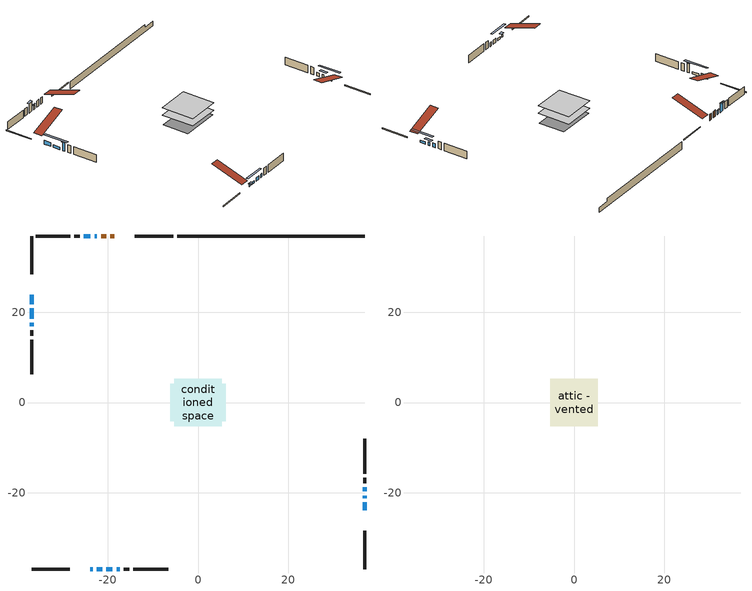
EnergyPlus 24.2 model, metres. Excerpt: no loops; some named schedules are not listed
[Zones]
conditioned space
 floor adiabatic (AdiabaticFloorConstruction): -5.25,-5.25 -5.25,5.25 5.25,5.25 5.25,-5.25 z1.22
 floor foundation (Slab1 construction): -6.2,-4.19 -6.2,4.19 6.2,4.19 6.2,-4.19 z-1.17
 wall outside (RimJoist1 construction): -5.54,36.93 -14.06,36.93 / -36.93,-36.93 -28.42,-36.93 / -36.93,36.93 -36.93,28.42 / 36.93,-36.93 36.93,-28.42 z1.22:1.52
 wall outside (AdiabaticWallConstruction 1): -18.61,36.93 -19.44,36.93 / -20.37,36.93 -21.49,36.93 z1.22:3.25
 wall outside (AdiabaticWallConstruction): -23.86,-36.93 -23.35,-36.93 z1.22:2.11; -36.93,23.86 -36.93,21.78 / -20.35,-36.93 -18.96,-36.93 / -18.04,-36.93 -17.35,-36.93 / 36.93,-19.72 36.93,-18.79 z1.22:2.44; -22.42,-36.93 -21.28,-36.93 / 36.93,-23.86 36.93,-22.13 / -36.93,20.85 -36.93,18.57 z1.22:1.96; -22.42,36.93 -22.96,36.93 z1.22:2.42; -23.88,36.93 -25.3,36.93 / -36.93,17.64 -36.93,16.93 z1.22:4.22; 36.93,-21.21 36.93,-20.65 z1.22:2.36
 wall outside (Wall1 construction): -26.23,36.93 -27.41,36.93 / -16.42,-36.93 -15.25,-36.93 / -36.93,16 -36.93,14.82 / 36.93,-17.86 36.93,-16.69 z1.22:3.66
 wall outside (Wall2 construction): -28.34,36.93 -36,36.93 / -14.32,-36.93 -6.65,-36.93 / -36.93,13.89 -36.93,6.23 / 36.93,-15.76 36.93,-8.09 z1.22:3.66
 wall foundation (FoundationWall1 construction): -4.61,36.93,-1.17 -4.61,36.93,1.22 32.78,36.93,1.22 32.78,36.93,0.3 36.93,36.93,0.3 36.93,36.93,-1.17
 window (WindowConstruction 7): -23.86,-36.93 -23.35,-36.93 z1.22:2.11
 window (WindowConstruction 6): -36.93,23.86 -36.93,21.78 z1.22:2.44
 window (WindowConstruction 9): -22.42,-36.93 -21.28,-36.93 z1.22:1.96
 window (WindowConstruction 10): 36.93,-23.86 36.93,-22.13 z1.22:1.96
 window (WindowConstruction 11): -36.93,20.85 -36.93,18.57 z1.22:1.96
 window (WindowConstruction 8): -22.42,36.93 -22.95,36.93 z1.22:2.41
 window (WindowConstruction): -20.35,-36.93 -18.97,-36.93 z1.22:2.44
 window (WindowConstruction 1): -18.04,-36.93 -17.35,-36.93 z1.22:2.44
 window (WindowConstruction 2): -23.88,36.93 -25.3,36.93 z1.22:4.22
 window (WindowConstruction 3): 36.93,-21.2 36.93,-20.65 z1.22:2.36
 window (WindowConstruction 4): 36.93,-19.72 36.93,-18.79 z1.22:2.44
 window (WindowConstruction 5): -36.93,17.64 -36.93,16.93 z1.22:4.22
 door (Door): -18.61,36.93 -19.44,36.93 z1.22:3.25
 door (Door 1): -20.37,36.93 -21.49,36.93 z1.22:3.25
 ceiling adiabatic (AdiabaticFloorConstruction): 5.25,-5.25 5.25,5.25 -5.25,5.25 -5.25,-5.25 z1.22
attic - vented
 floor to conditioned space (Floor1 construction Reversed): -5.25,-5.25 -5.25,5.25 5.25,5.25 5.25,-5.25 z3.66
 roof outside (Roof1 construction): -17.68,36.93,3.66 -17.68,26.7,7.07 -14.99,26.7,7.07 -14.99,36.93,3.66; -24.79,-36.93,3.66 -24.79,-26.7,7.07 -27.49,-26.7,7.07 -27.49,-36.93,3.66; -36.93,24.79,3.66 -26.7,24.79,7.07 -26.7,27.49,7.07 -36.93,27.49,3.66; 36.93,-24.79,3.66 26.7,-24.79,7.07 26.7,-27.49,7.07 36.93,-27.49,3.66
shading: -23.05,-36.93 -24.16,-36.93 -24.16,-37.69 -23.05,-37.69 z2.41; -18.54,-36.93 -25.16,-36.93 -25.16,-37.54 -18.54,-37.54 z4.7; 36.93,-19.39 36.93,-26.6 37.54,-26.6 37.54,-19.39 z4.7; -36.93,15.83 -36.93,23.59 -37.54,23.59 -37.54,15.83 z4.7; -23.25,36.93 -22.12,36.93 -22.12,37.23 -23.25,37.23 z2.71; -25.45,36.93 -23.73,36.93 -23.73,37.54 -25.45,37.54 z4.37; 36.93,-19.74 36.93,-22.12 37.54,-22.12 37.54,-19.74 z3.27; -36.93,16.78 -36.93,17.79 -37.54,17.79 -37.54,16.78 z4.37
[Building]
Building 1: Terrain=Suburbs
[Site:Location]
Edmonton Intl AP_AB: Latitude {deg}=53.31; Longitude {deg}=-113.58; Time Zone {hr}=-7; Elevation {m}=723; Keep Site Location Information=Yes
[Site:GroundTemperature:Shallow]
-1.56185, -3.61833, -3.78302, -2.80711, 1.11059, 5.01004, 8.39065, 10.5322, 10.7141, 8.97234, 5.67794, 1.89811
[Site:WaterMainsTemperature]
Calculation Method=Schedule; Temperature Schedule=mains temperature schedule
[Material] Roughness=Rough; Thermal Absorptance=0.9
Name | Thickness {m} | Conductivity {W/m-K} | Density {kg/m3} | Specific Heat {J/kg-K} | Solar Absorptance | Visible Absorptance
asphalt or fiberglass shingles | 0.00635 | 0.162714 | 1121.4 | 1465.45 | 0.4 | 0.4
ceiling loosefill ins | 0.338667 | 0.0480833 | 16.02 | 1046.75 | 0.7 | 0.7
ceiling stud and cavity | 0.1397 | 0.661126 | 65.682 | 1177.47 | 0.7 | 0.7
concrete 4.0 in. | 0.1016 | 1.803125 | 2242.8 | 837.4 | 0.7 | 0.7
concrete 8.0 in. | 0.2032 | 1.803125 | 2242.8 | 837.4 | 0.7 | 0.7
door material | 0.04445 | 0.0451087 | 512.64 | 1214.23 | 0.7 | 0.7
exterior vertical ins | 0.0460229 | 0.029427 | 32.04 | 1214.23 | 0.7 | 0.7
floor covering | 0.0127 | 0.0433444 | 54.468 | 1339.84 | 0.6 | 0.6
floor rigid ins; wall rigid ins 1 | 0.512978 | 0.029427 | 32.04 | 1214.23 | 0.7 | 0.7
floor stud and cavity | 0.1397 | 1.75129 | 37.0049 | 1207.88 | 0.7 | 0.7
furniture material conditioned space 1 | 0.1524 | 0.115458 | 640.8 | 1214.23 | 0.6 | 0.6
gypsum board | 0.0127 | 0.160291 | 801 | 837.4 | 0.6 | 0.6
gypsum board 1 | 0.0127 | 0.160291 | 801 | 837.4 | 0.7 | 0.7
osb sheathing 0.5 in. | 0.0127 | 0.115458 | 512.64 | 1214.23 | 0.7 | 0.7
osb sheathing 0.75 in. | 0.01905 | 0.115458 | 512.64 | 1214.23 | 0.7 | 0.7
osb sheathing 2.0 in. | 0.0508 | 0.115458 | 512.64 | 1214.23 | 0.7 | 0.7
rim joist stud and cavity | 0.0508 | 0.029095 | 125.044 | 1163.47 | 0.6 | 0.6
wall rigid ins | 0.051816 | 0.029427 | 32.04 | 1214.23 | 0.7 | 0.7
wall stud and cavity | 0.1397 | 0.279367 | 139.0536 | 1170.24 | 0.7 | 0.7
wall stud and cavity 1 | 0.1397 | 0.227988 | 139.0536 | 1170.24 | 0.7 | 0.7
wall stud and cavity 2 | 0.0889 | 0.380278 | 52.3479 | 1209.89 | 0.7 | 0.7
wall stud and cavity 3 | 0.0889 | 0.391764 | 83.0341 | 1211.67 | 0.7 | 0.7
wood siding | 0.0254 | 0.102417 | 544.68 | 1172.36 | 0.4 | 0.4
wood siding 1; wood siding 2; wood siding 3 | 0.0254 | 0.102417 | 544.68 | 1172.36 | 0.7 | 0.7
[WindowMaterial:SimpleGlazingSystem]
Name | U-Factor {W/m2-K} | Solar Heat Gain Coefficient
WindowMaterial | 2.20704 | 0.54
WindowMaterial 1 | 2.27915 | 0.47
WindowMaterial 2 | 2.10824 | 0.62
WindowMaterial 3 | 2.30697 | 0.44
WindowMaterial 4 | 2.245649 | 0.51
WindowMaterial 5 | 2.17411 | 0.57
WindowMaterial 6 | 2.17013 | 0.55
WindowMaterial 7 | 2.15423 | 0.57
WindowMaterial 8 | 2.2729 | 0.48
WindowMaterial 9 | 2.23486 | 0.51
[Construction]
AdiabaticFloorConstruction: floor stud and cavity, floor rigid ins, osb sheathing 0.75 in., floor covering
AdiabaticWallConstruction: wood siding 2, wall rigid ins 1, wall stud and cavity 2, gypsum board
AdiabaticWallConstruction 1: wood siding 3, wall rigid ins 1, wall stud and cavity 2, gypsum board
Door; Door 1: door material
Floor1 construction Reversed: gypsum board, ceiling stud and cavity, ceiling loosefill ins
FoundationWall1 construction: concrete 8.0 in., gypsum board 1
furniture construction conditioned space 1: furniture material conditioned space 1
PartitionWallConstruction: gypsum board, wall stud and cavity 3, gypsum board
RimJoist1 construction: wood siding 1, osb sheathing 2.0 in., rim joist stud and cavity
Roof1 construction: asphalt or fiberglass shingles
Slab1 construction: concrete 4.0 in.
Wall1 construction: wood siding, wall rigid ins, osb sheathing 0.5 in., wall stud and cavity, gypsum board
Wall2 construction: wood siding, wall rigid ins, osb sheathing 0.5 in., wall stud and cavity 1, gypsum board
WindowConstruction: WindowMaterial
WindowConstruction 1: WindowMaterial 1
WindowConstruction 10: WindowMaterial 9
WindowConstruction 11; WindowConstruction 9: WindowMaterial 8
WindowConstruction 2; WindowConstruction 5: WindowMaterial 2
WindowConstruction 3: WindowMaterial 3
WindowConstruction 4: WindowMaterial 4
WindowConstruction 6: WindowMaterial 5
WindowConstruction 7: WindowMaterial 6
WindowConstruction 8: WindowMaterial 7
[Zone] Multiplier=1; Part of Total Floor Area=Yes
Name | Volume {m3}
attic - vented | 61.0371
conditioned space | 544.9
[Space]
Name | Zone | Volume {m3}
attic - vented 1 | attic - vented | 61.0371
conditioned space 1 | conditioned space | 544.9
[ZoneInfiltration:EffectiveLeakageArea]
infil attic - vented 1: Zone or Space=attic - vented 1; Schedule=Always On Discrete; Effective Air Leakage Area {cm2}=3835.83; Stack Coefficient=0.000237089; Wind Coefficient=1.04034e-05
[ZoneMixing]
whole house fan mix: Zone or Space=attic - vented; Schedule=Always On Continuous; Design Flow Rate Calculation Method=Flow/Zone; Design Flow Rate {m3/s}=0; Source Zone or Space=conditioned space
[SurfaceProperty:ExposedFoundationPerimeter]
Slab1: Exposed Perimeter Calculation Method=TotalExposedPerimeter; Total Exposed Perimeter {m}=41.545
[InternalMass] Zone or ZoneList=conditioned space; Space or SpaceList=conditioned space 1
Name | Construction | Surface Area {m2}
furniture mass conditioned space 1 | furniture construction conditioned space 1 | 85.68
partition wall mass | PartitionWallConstruction | 214.2
[Lights]
interior lighting: Zone or ZoneList or Space or SpaceList=conditioned space 1; Schedule=interior lighting schedule; Design Level Calculation Method=LightingLevel; Lighting Level {W}=343.2; Return Air Fraction=0; Fraction Radiant=0.6; Fraction Visible=0.2; Fraction Replaceable=1
[People]
occupants: Zone or ZoneList or Space or SpaceList=conditioned space 1; Number of People Schedule=occupants schedule; Number of People Calculation Method=People; Number of People=3; Fraction Radiant=0.314171; Sensible Heat Fraction=0.56303; Activity Level Schedule=occupants activity schedule; Carbon Dioxide Generation Rate {m3/s-W}=0; Enable ASHRAE 55 Comfort Warnings=No; Mean Radiant Temperature Calculation Type=EnclosureAveraged
[ElectricEquipment] Zone or ZoneList or Space or SpaceList=conditioned space 1; Design Level Calculation Method=EquipmentLevel
Name | Schedule | Design Level {W} | Fraction Latent | Fraction Radiant | Fraction Lost
clothes dryer | clothes dryer schedule | 140.772 | 0.015 | 0.081 | 0.85
clothes washer | clothes washer schedule | 32.1985 | 0.03 | 0.162 | 0.7
cooking range | cooking range schedule | 215.147 | 0.08 | 0.432 | 0.2
dishwasher | dishwasher schedule | 66.8632 | 0.3 | 0.18 | 0.4
fridge | fridge schedule | 72.9452 | 0 | 0.6 | 0
mech vent bath fan 0 | mech vent bath fan 0 schedule | 50.2 | 0 | 0 | 1
mech vent bath fan 1 | mech vent bath fan 1 schedule | 50.2 | 0 | 0 | 1
mech vent house fan | mech vent house fan schedule | 0 | 0 | 0 | 1
mech vent house fan cfis | mech vent house fan cfis schedule | 0 | 0 | 0 | 0
mech vent range fan 0 | mech vent range fan 0 schedule | 57 | 0 | 0 | 1
misc plug loads | misc plug loads schedule | 494.7 | 0.045 | 0.513 | 0.1
whole house fan | Always On Discrete | 0 | 0 | 0 | 1
[OtherEquipment] Zone or ZoneList or Space or SpaceList=conditioned space 1; Design Level Calculation Method=EquipmentLevel
Name | Fuel Type | Schedule | Design Level {W} | Fraction Latent | Fraction Radiant | Fraction Lost
clothes dryer 1 | Electricity | clothes dryer schedule | 0 | 0.015 | 0.081 | 0.85
cooking range 1 | Electricity | cooking range schedule | 0 | 0.08 | 0.432 | 0.2
general water use latent | None | general water use schedule | 62.594 | 1 | 0 | 0
general water use sensible | None | general water use schedule | -61.6891 | 0 | 0.6 | 0
mech vent house fan latent load | None | Always On Discrete | 0 | 1 | 0 | 0
mech vent house fan sensible load | None | Always On Discrete | 0 | 0 | 0 | 0
water heater energy adjustment1 | NaturalGas | Always On Discrete | 0.01 | 0 | 0 | 1
[ZoneInfiltration:DesignFlowRate] Zone or ZoneList or Space or SpaceList=conditioned space 1; Schedule=Always On Discrete; Design Flow Rate Calculation Method=Flow/Zone; Design Flow Rate {m3/s}=0
infil flow; natural vent flow; whole house fan flow
[AvailabilityManager:Scheduled]
central ac and furnace airloop Availability Manager: Schedule=Always On Discrete
[Foundation:Kiva]
Foundation Kiva 1: Initial Indoor Air Temperature {C}=18; Wall Height Above Grade {m}=1.21999; Wall Depth Below Slab {m}=0.2032; Custom Block Material Name 1=exterior vertical ins; Custom Block Depth 1 {m}=2.39; Custom Block X Position 1 {m}=0.2159; Custom Block Z Position 1 {m}=0
[Foundation:Kiva:Settings]
Soil Conductivity {W/m-K}=0.849921; Soil Density {kg/m3}=1842.3; Soil Specific Heat {J/kg-K}=418.7; Ground Solar Absorptivity=0.9; Ground Thermal Absorptivity=0.9; Ground Surface Roughness {m}=0.03; Far-Field Width {m}=40; Deep-Ground Boundary Condition=ZeroFlux; Deep-Ground Depth {m}=40; Minimum Cell Dimension {m}=0.2; Maximum Cell Growth Coefficient=3; Simulation Timestep=Timestep
[Exterior:Lights]
exterior lighting: Schedule=exterior lighting schedule; Design Level {W}=75.6
[EnergyManagementSystem:GlobalVariable]
central_ac_and_furnace_airloop_Fan_RTF
infil_program_Qfan
infil_program_Qinf
natural_vent_program_Qnv
natural_vent_program_Qwhf
[EnergyManagementSystem:Sensor]
Name | Output:Variable or Output:Meter Index Key | Output:Variable or Output:Meter
airflow_gain | infil flow | Infiltration Sensible Heat Gain Energy
airflow_gain_1 | natural vent flow | Infiltration Sensible Heat Gain Energy
airflow_gain_2 | whole house fan flow | Infiltration Sensible Heat Gain Energy
airflow_loss | infil flow | Infiltration Sensible Heat Loss Energy
airflow_loss_1 | natural vent flow | Infiltration Sensible Heat Loss Energy
airflow_loss_2 | whole house fan flow | Infiltration Sensible Heat Loss Energy
clg_load_cond |  | Cooling:EnergyTransfer:Zone:CONDITIONED SPACE
clg_sp_s; clg_sp_s_1 | cooling setpoint | Schedule Value
clothes_dryer_exhaust_0_sch_s | clothes dryer exhaust 0 schedule | Schedule Value
cool_season | cooling season schedule | Schedule Value
htg_load_cond |  | Heating:EnergyTransfer:Zone:CONDITIONED SPACE
htg_sp_s; htg_sp_s_1 | heating setpoint | Schedule Value
ig_ee_conv | clothes dryer | Electric Equipment Convective Heating Energy
ig_ee_conv_2 | cooking range | Electric Equipment Convective Heating Energy
ig_ee_conv_4 | fridge | Electric Equipment Convective Heating Energy
ig_ee_conv_5 | misc plug loads | Electric Equipment Convective Heating Energy
ig_ee_conv_6 | whole house fan | Electric Equipment Convective Heating Energy
ig_ee_rad | clothes dryer | Electric Equipment Radiant Heating Energy
ig_ee_rad_2 | cooking range | Electric Equipment Radiant Heating Energy
ig_ee_rad_4 | fridge | Electric Equipment Radiant Heating Energy
ig_ee_rad_5 | misc plug loads | Electric Equipment Radiant Heating Energy
ig_ee_rad_6 | whole house fan | Electric Equipment Radiant Heating Energy
ig_lgt_conv | interior lighting | Lights Convective Heating Energy
ig_lgt_rad | interior lighting | Lights Radiant Heating Energy
ig_lgt_vis | interior lighting | Lights Visible Radiation Heating Energy
ig_oe_conv | clothes dryer 1 | Other Equipment Convective Heating Energy
ig_oe_conv_1 | cooking range 1 | Other Equipment Convective Heating Energy
ig_oe_conv_2 | general water use latent | Other Equipment Convective Heating Energy
ig_oe_conv_3 | general water use sensible | Other Equipment Convective Heating Energy
ig_oe_conv_4 | water heater energy adjustment1 | Other Equipment Convective Heating Energy
ig_oe_rad | clothes dryer 1 | Other Equipment Radiant Heating Energy
ig_oe_rad_1 | cooking range 1 | Other Equipment Radiant Heating Energy
ig_oe_rad_2 | general water use latent | Other Equipment Radiant Heating Energy
ig_oe_rad_3 | general water use sensible | Other Equipment Radiant Heating Energy
ig_oe_rad_4 | water heater energy adjustment1 | Other Equipment Radiant Heating Energy
ig_ppl_conv | occupants | People Convective Heating Energy
ig_ppl_rad | occupants | People Radiant Heating Energy
im_conv | furniture mass conditioned space 1 | Surface Inside Face Convection Heat Gain Energy
im_conv_1 | partition wall mass | Surface Inside Face Convection Heat Gain Energy
im_ig | furniture mass conditioned space 1 | Surface Inside Face Internal Gains Radiation Heat Gain Energy
im_ig_1 | partition wall mass | Surface Inside Face Internal Gains Radiation Heat Gain Energy
im_lgt | furniture mass conditioned space 1 | Surface Inside Face Lights Radiation Heat Gain Energy
im_lgt_1 | partition wall mass | Surface Inside Face Lights Radiation Heat Gain Energy
im_sol | furniture mass conditioned space 1 | Surface Inside Face Solar Radiation Heat Gain Energy
im_sol_1 | partition wall mass | Surface Inside Face Solar Radiation Heat Gain Energy
im_surf | furniture mass conditioned space 1 | Surface Inside Face Net Surface Thermal Radiation Heat Gain Energy
im_surf_1 | partition wall mass | Surface Inside Face Net Surface Thermal Radiation Heat Gain Energy
mech_vent_bath_fan_0_sch_s | mech vent bath fan 0 schedule | Schedule Value
mech_vent_bath_fan_1_sch_s | mech vent bath fan 1 schedule | Schedule Value
mech_vent_range_fan_0_sch_s | mech vent range fan 0 schedule | Schedule Value
mv_conv | mech vent bath fan 0 | Electric Equipment Convective Heating Energy
mv_conv_1 | mech vent bath fan 1 | Electric Equipment Convective Heating Energy
mv_conv_2 | mech vent house fan | Electric Equipment Convective Heating Energy
mv_conv_3 | mech vent house fan cfis | Electric Equipment Convective Heating Energy
mv_conv_4 | mech vent range fan 0 | Electric Equipment Convective Heating Energy
mv_conv_5 | mech vent house fan latent load | Other Equipment Convective Heating Energy
mv_conv_6 | mech vent house fan sensible load | Other Equipment Convective Heating Energy
mv_rad | mech vent bath fan 0 | Electric Equipment Radiant Heating Energy
mv_rad_1 | mech vent bath fan 1 | Electric Equipment Radiant Heating Energy
mv_rad_2 | mech vent house fan | Electric Equipment Radiant Heating Energy
mv_rad_3 | mech vent house fan cfis | Electric Equipment Radiant Heating Energy
mv_rad_4 | mech vent range fan 0 | Electric Equipment Radiant Heating Energy
mv_rad_5 | mech vent house fan latent load | Other Equipment Radiant Heating Energy
mv_rad_6 | mech vent house fan sensible load | Other Equipment Radiant Heating Energy
natural_vent_s | natural vent schedule | Schedule Value
out_pb_s |  | Site Outdoor Air Barometric Pressure
out_wt_s |  | Site Outdoor Air Humidity Ratio
site_vw_s |  | Site Wind Speed
ss_back_out | Window1 | Surface Window Shortwave from Zone Back Out Window Heat Transfer Rate
ss_back_out_1 | Window10 | Surface Window Shortwave from Zone Back Out Window Heat Transfer Rate
ss_back_out_10 | Window8 | Surface Window Shortwave from Zone Back Out Window Heat Transfer Rate
ss_back_out_11 | Window9 | Surface Window Shortwave from Zone Back Out Window Heat Transfer Rate
ss_back_out_2 | Window11 | Surface Window Shortwave from Zone Back Out Window Heat Transfer Rate
ss_back_out_3 | Window12 | Surface Window Shortwave from Zone Back Out Window Heat Transfer Rate
ss_back_out_4 | Window13 | Surface Window Shortwave from Zone Back Out Window Heat Transfer Rate
ss_back_out_5 | Window2 | Surface Window Shortwave from Zone Back Out Window Heat Transfer Rate
ss_back_out_6 | Window3 | Surface Window Shortwave from Zone Back Out Window Heat Transfer Rate
ss_back_out_7 | Window4 | Surface Window Shortwave from Zone Back Out Window Heat Transfer Rate
ss_back_out_8 | Window5 | Surface Window Shortwave from Zone Back Out Window Heat Transfer Rate
ss_back_out_9 | Window7 | Surface Window Shortwave from Zone Back Out Window Heat Transfer Rate
ss_conv | Door1 | Surface Inside Face Convection Heat Gain Energy
ss_conv_1 | Door2 | Surface Inside Face Convection Heat Gain Energy
ss_conv_10 | Window5 | Surface Inside Face Convection Heat Gain Energy
ss_conv_11 | Window7 | Surface Inside Face Convection Heat Gain Energy
ss_conv_12 | Window8 | Surface Inside Face Convection Heat Gain Energy
ss_conv_13 | Window9 | Surface Inside Face Convection Heat Gain Energy
ss_conv_2 | Window1 | Surface Inside Face Convection Heat Gain Energy
ss_conv_3 | Window10 | Surface Inside Face Convection Heat Gain Energy
ss_conv_4 | Window11 | Surface Inside Face Convection Heat Gain Energy
ss_conv_5 | Window12 | Surface Inside Face Convection Heat Gain Energy
ss_conv_6 | Window13 | Surface Inside Face Convection Heat Gain Energy
ss_conv_7 | Window2 | Surface Inside Face Convection Heat Gain Energy
ss_conv_8 | Window3 | Surface Inside Face Convection Heat Gain Energy
ss_conv_9 | Window4 | Surface Inside Face Convection Heat Gain Energy
ss_ig | Door1 | Surface Inside Face Internal Gains Radiation Heat Gain Energy
ss_ig_1 | Door2 | Surface Inside Face Internal Gains Radiation Heat Gain Energy
ss_ig_10 | Window5 | Surface Inside Face Internal Gains Radiation Heat Gain Energy
ss_ig_11 | Window7 | Surface Inside Face Internal Gains Radiation Heat Gain Energy
ss_ig_12 | Window8 | Surface Inside Face Internal Gains Radiation Heat Gain Energy
ss_ig_13 | Window9 | Surface Inside Face Internal Gains Radiation Heat Gain Energy
ss_ig_2 | Window1 | Surface Inside Face Internal Gains Radiation Heat Gain Energy
ss_ig_3 | Window10 | Surface Inside Face Internal Gains Radiation Heat Gain Energy
ss_ig_4 | Window11 | Surface Inside Face Internal Gains Radiation Heat Gain Energy
ss_ig_5 | Window12 | Surface Inside Face Internal Gains Radiation Heat Gain Energy
ss_ig_6 | Window13 | Surface Inside Face Internal Gains Radiation Heat Gain Energy
ss_ig_7 | Window2 | Surface Inside Face Internal Gains Radiation Heat Gain Energy
ss_ig_8 | Window3 | Surface Inside Face Internal Gains Radiation Heat Gain Energy
ss_ig_9 | Window4 | Surface Inside Face Internal Gains Radiation Heat Gain Energy
ss_lgt | Door1 | Surface Inside Face Lights Radiation Heat Gain Energy
ss_lgt_1 | Door2 | Surface Inside Face Lights Radiation Heat Gain Energy
ss_sol | Door1 | Surface Inside Face Solar Radiation Heat Gain Energy
ss_sol_1 | Door2 | Surface Inside Face Solar Radiation Heat Gain Energy
ss_surf | Door1 | Surface Inside Face Net Surface Thermal Radiation Heat Gain Energy
ss_surf_1 | Door2 | Surface Inside Face Net Surface Thermal Radiation Heat Gain Energy
ss_surf_10 | Window5 | Surface Inside Face Net Surface Thermal Radiation Heat Gain Energy
ss_surf_11 | Window7 | Surface Inside Face Net Surface Thermal Radiation Heat Gain Energy
ss_surf_12 | Window8 | Surface Inside Face Net Surface Thermal Radiation Heat Gain Energy
ss_surf_13 | Window9 | Surface Inside Face Net Surface Thermal Radiation Heat Gain Energy
ss_surf_2 | Window1 | Surface Inside Face Net Surface Thermal Radiation Heat Gain Energy
ss_surf_3 | Window10 | Surface Inside Face Net Surface Thermal Radiation Heat Gain Energy
ss_surf_4 | Window11 | Surface Inside Face Net Surface Thermal Radiation Heat Gain Energy
ss_surf_5 | Window12 | Surface Inside Face Net Surface Thermal Radiation Heat Gain Energy
ss_surf_6 | Window13 | Surface Inside Face Net Surface Thermal Radiation Heat Gain Energy
ss_surf_7 | Window2 | Surface Inside Face Net Surface Thermal Radiation Heat Gain Energy
ss_surf_8 | Window3 | Surface Inside Face Net Surface Thermal Radiation Heat Gain Energy
ss_surf_9 | Window4 | Surface Inside Face Net Surface Thermal Radiation Heat Gain Energy
ss_trans_in | Window1 | Surface Window Transmitted Solar Radiation Rate
ss_trans_in_1 | Window10 | Surface Window Transmitted Solar Radiation Rate
ss_trans_in_10 | Window8 | Surface Window Transmitted Solar Radiation Rate
ss_trans_in_11 | Window9 | Surface Window Transmitted Solar Radiation Rate
ss_trans_in_2 | Window11 | Surface Window Transmitted Solar Radiation Rate
ss_trans_in_3 | Window12 | Surface Window Transmitted Solar Radiation Rate
ss_trans_in_4 | Window13 | Surface Window Transmitted Solar Radiation Rate
ss_trans_in_5 | Window2 | Surface Window Transmitted Solar Radiation Rate
ss_trans_in_6 | Window3 | Surface Window Transmitted Solar Radiation Rate
ss_trans_in_7 | Window4 | Surface Window Transmitted Solar Radiation Rate
ss_trans_in_8 | Window5 | Surface Window Transmitted Solar Radiation Rate
ss_trans_in_9 | Window7 | Surface Window Transmitted Solar Radiation Rate
ss_trans_out | Window1 | Surface Inside Face Initial Transmitted Diffuse Transmitted Out Window Solar Radiation Rate
ss_trans_out_1 | Window10 | Surface Inside Face Initial Transmitted Diffuse Transmitted Out Window Solar Radiation Rate
ss_trans_out_10 | Window8 | Surface Inside Face Initial Transmitted Diffuse Transmitted Out Window Solar Radiation Rate
ss_trans_out_11 | Window9 | Surface Inside Face Initial Transmitted Diffuse Transmitted Out Window Solar Radiation Rate
ss_trans_out_2 | Window11 | Surface Inside Face Initial Transmitted Diffuse Transmitted Out Window Solar Radiation Rate
ss_trans_out_3 | Window12 | Surface Inside Face Initial Transmitted Diffuse Transmitted Out Window Solar Radiation Rate
ss_trans_out_4 | Window13 | Surface Inside Face Initial Transmitted Diffuse Transmitted Out Window Solar Radiation Rate
ss_trans_out_5 | Window2 | Surface Inside Face Initial Transmitted Diffuse Transmitted Out Window Solar Radiation Rate
ss_trans_out_6 | Window3 | Surface Inside Face Initial Transmitted Diffuse Transmitted Out Window Solar Radiation Rate
ss_trans_out_7 | Window4 | Surface Inside Face Initial Transmitted Diffuse Transmitted Out Window Solar Radiation Rate
ss_trans_out_8 | Window5 | Surface Inside Face Initial Transmitted Diffuse Transmitted Out Window Solar Radiation Rate
ss_trans_out_9 | Window7 | Surface Inside Face Initial Transmitted Diffuse Transmitted Out Window Solar Radiation Rate
s_conv | Floor1 | Surface Inside Face Convection Heat Gain Energy
s_conv_1 | FoundationWall1 | Surface Inside Face Convection Heat Gain Energy
s_conv_10 | Wall1:180 | Surface Inside Face Convection Heat Gain Energy
s_conv_11 | Wall1:270 | Surface Inside Face Convection Heat Gain Energy
s_conv_12 | Wall1:90 | Surface Inside Face Convection Heat Gain Energy
s_conv_13 | Wall2:0 | Surface Inside Face Convection Heat Gain Energy
